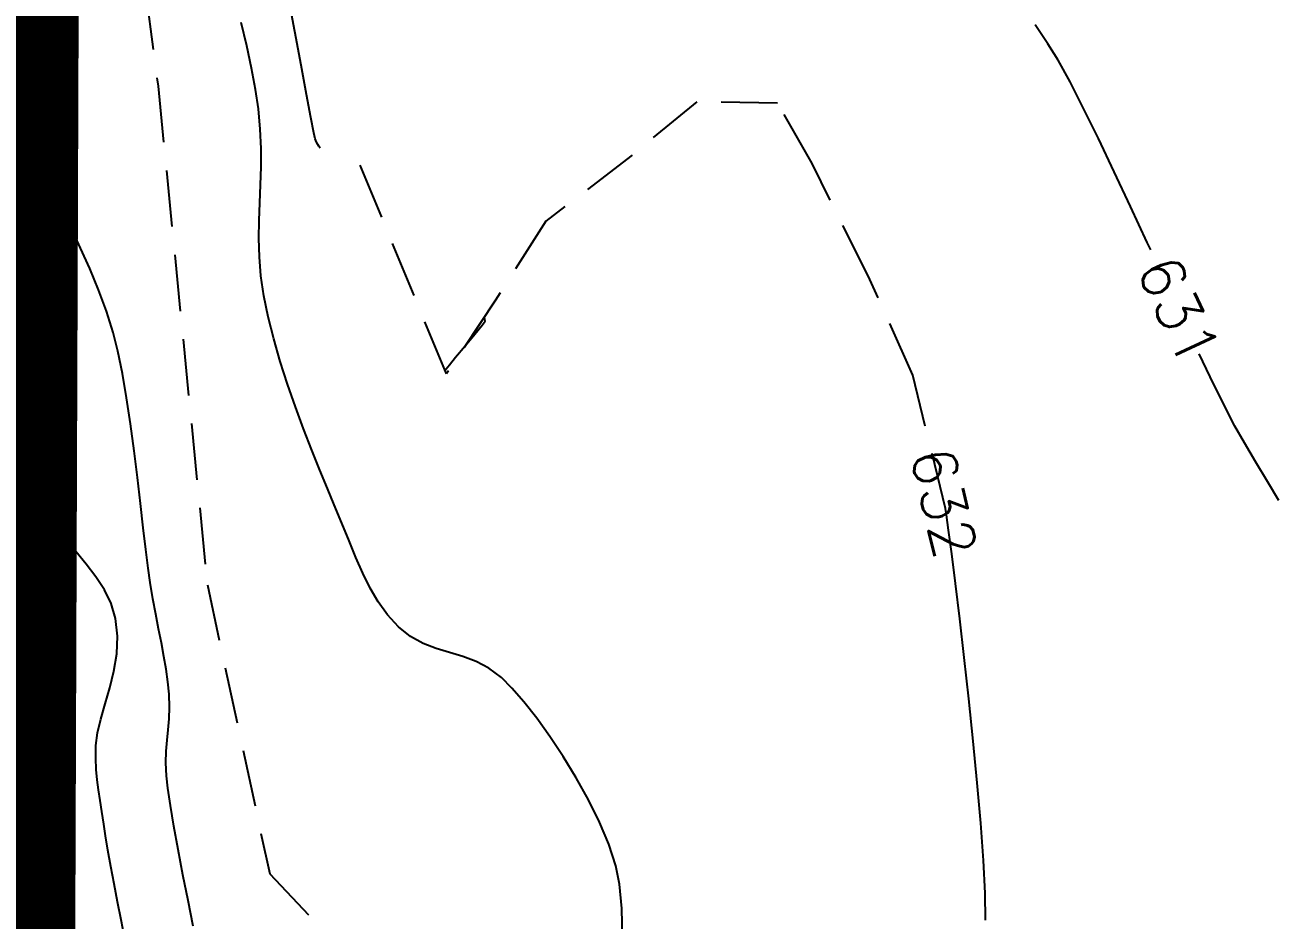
# Model space of a CAD drawing. Header units: feet. Extents: x 26064 to 27719, y 16802 to 28989.
# Drawn here: x 26248.6 to 26317.5, y 17698.2 to 17747.7 of the extents above; entities that cross this region are included whole.
import ezdxf

# ---------------------------------------------------------------- set-up
doc = ezdxf.new("R2010")
doc.units = ezdxf.units.FT
doc.header["$LTSCALE"] = 50
doc.header["$MEASUREMENT"] = 0
for name, pattern in [('DASHED', [0.75, 0.5, -0.25]), ('HIDDEN', [0.375, 0.25, -0.125]), ('HIDN25', [0.0938, 0.0625, -0.0313])]:
    doc.linetypes.add(name, pattern=pattern)
for name, color, linetype in [('CONT-MJR', 160, 'HIDDEN'), ('CONT-MNR', 55, 'HIDN25'), ('DEMO-UTILITY', 1, 'Continuous')]:
    doc.layers.add(name, color=color, linetype=linetype)
doc.styles.add('l60', font='simplex', dxfattribs={"height": 2.4})

msp = doc.modelspace()

# ---------------------------------------------------------------- linework, layer by layer
at = {"layer": 'CONT-MJR', "color": 7}
for p, q in [((26249.26905, 17739.69005, 635), (26249.01983, 17739.96868, 635)), ((26249.51127, 17739.38402, 635), (26249.26905, 17739.69005, 635)), ((26249.76028, 17739.01421, 635), (26249.51127, 17739.38402, 635)), ((26249.96649, 17738.66026, 635), (26249.76028, 17739.01421, 635)), ((26250.28265, 17738.08153, 635), (26249.96649, 17738.66026, 635)), ((26250.68335, 17737.31307, 635), (26250.28265, 17738.08153, 635)), ((26251.14319, 17736.3899, 635), (26250.68335, 17737.31307, 635)), ((26251.63676, 17735.34704, 635), (26251.14319, 17736.3899, 635)), ((26252.13866, 17734.21951, 635), (26251.63676, 17735.34704, 635)), ((26252.62348, 17733.04235, 635), (26252.13866, 17734.21951, 635)), ((26253.06583, 17731.85058, 635), (26252.62348, 17733.04235, 635)), ((26253.44028, 17730.67921, 635), (26253.06583, 17731.85058, 635)), ((26253.70361, 17729.63516, 635), (26253.44028, 17730.67921, 635)), ((26253.95047, 17728.41382, 635), (26253.70361, 17729.63516, 635)), ((26254.18119, 17727.05999, 635), (26253.95047, 17728.41382, 635)), ((26254.39609, 17725.61845, 635), (26254.18119, 17727.05999, 635)), ((26254.59551, 17724.134, 635), (26254.39609, 17725.61845, 635)), ((26254.77978, 17722.65142, 635), (26254.59551, 17724.134, 635)), ((26254.94922, 17721.2155, 635), (26254.77978, 17722.65142, 635)), ((26255.10416, 17719.87103, 635), (26254.94922, 17721.2155, 635)), ((26255.24493, 17718.6628, 635), (26255.10416, 17719.87103, 635)), ((26255.37186, 17717.6356, 635), (26255.24493, 17718.6628, 635)), ((26255.48528, 17716.83421, 635), (26255.37186, 17717.6356, 635)), ((26255.63754, 17715.93369, 635), (26255.48528, 17716.83421, 635)), ((26255.79641, 17715.08081, 635), (26255.63754, 17715.93369, 635)), ((26255.95552, 17714.27022, 635), (26255.79641, 17715.08081, 635)), ((26256.10844, 17713.49656, 635), (26255.95552, 17714.27022, 635)), ((26256.24878, 17712.75448, 635), (26256.10844, 17713.49656, 635)), ((26256.37013, 17712.03863, 635), (26256.24878, 17712.75448, 635)), ((26256.4661, 17711.34366, 635), (26256.37013, 17712.03863, 635)), ((26256.53028, 17710.66421, 635), (26256.4661, 17711.34366, 635)), ((26256.55382, 17709.94215, 635), (26256.53028, 17710.66421, 635)), ((26256.53149, 17709.2953, 635), (26256.55382, 17709.94215, 635)), ((26256.48211, 17708.69366, 635), (26256.53149, 17709.2953, 635)), ((26256.42448, 17708.10724, 635), (26256.48211, 17708.69366, 635)), ((26256.37742, 17707.50603, 635), (26256.42448, 17708.10724, 635)), ((26256.35975, 17706.86002, 635), (26256.37742, 17707.50603, 635)), ((26256.39028, 17706.13921, 635), (26256.35975, 17706.86002, 635)), ((26256.46838, 17705.45359, 635), (26256.39028, 17706.13921, 635)), ((26256.60988, 17704.50889, 635), (26256.46838, 17705.45359, 635)), ((26256.80352, 17703.36016, 635), (26256.60988, 17704.50889, 635)), ((26257.03798, 17702.06244, 635), (26256.80352, 17703.36016, 635)), ((26257.302, 17700.67076, 635), (26257.03798, 17702.06244, 635)), ((26257.58428, 17699.24015, 635), (26257.302, 17700.67076, 635)), ((26257.87353, 17697.82566, 635), (26257.58428, 17699.24015, 635))]:
    msp.add_line(p, q, dxfattribs=at)
at = {"layer": 'CONT-MNR', "color": 7}
for p, q in [((26252.78518, 17768.02445, 634), (26255.92372, 17744.31011, 634)), ((26263.4882, 17747.32917, 632), (26263.10948, 17749.35829, 632)), ((26305.17583, 17746.65672, 631), (26304.46019, 17747.69722, 631)), ((26305.73173, 17745.75335, 631), (26305.17583, 17746.65672, 631)), ((26261.31504, 17744.13263, 633), (26261.0955, 17745.30392, 633)), ((26306.39417, 17744.54269, 631), (26305.73173, 17745.75335, 631)), ((26307.14501, 17743.07564, 631), (26306.39417, 17744.54269, 631)), ((26255.92372, 17744.31011, 634), (26258.65146, 17716.70874, 634)), ((26261.58236, 17741.9303, 633), (26261.47698, 17743.04491, 633)), ((26285.74744, 17743.44246, 632), (26282.16244, 17740.49733, 632)), ((26290.20871, 17743.36288, 632), (26285.74744, 17743.44246, 632)), ((26292.1207, 17740.01975, 632), (26290.20871, 17743.36288, 632)), ((26307.96609, 17741.40306, 631), (26307.14501, 17743.07564, 631)), ((26264.87106, 17740.92027, 632), (26264.82395, 17740.98798, 632)), ((26271.88727, 17728.38311, 632), (26266.69756, 17740.93845, 632)), ((26282.16244, 17740.49733, 632), (26277.38252, 17736.83584, 632)), ((26261.59351, 17738.8402, 633), (26261.62358, 17739.84013, 633)), ((26295.22767, 17733.81113, 632), (26292.1207, 17740.01975, 632)), ((26309.74633, 17737.64485, 631), (26308.83925, 17739.57584, 631)), ((26261.55236, 17737.85411, 633), (26261.59351, 17738.8402, 633)), ((26310.66919, 17735.66097, 631), (26309.74633, 17737.64485, 631)), ((26277.38252, 17736.83584, 632), (26274.5942, 17732.45798, 632)), ((26261.77698, 17732.70491, 633), (26261.61788, 17733.80454, 633)), ((26297.69729, 17728.3189, 632), (26295.22767, 17733.81113, 632)), ((26262.01738, 17731.54357, 633), (26261.77698, 17732.70491, 633)), ((26274.5942, 17732.45798, 632), (26271.88727, 17728.38311, 632)), ((26262.3261, 17730.32789, 633), (26262.01738, 17731.54357, 633)), ((26274.02784, 17731.30463, 632), (26274.01571, 17731.41467, 632)), ((26262.68999, 17729.0787, 633), (26262.3261, 17730.32789, 633)), ((26299.49632, 17720.93688, 632), (26297.69729, 17728.3189, 632)), ((26263.98112, 17725.33824, 633), (26263.53065, 17726.56305, 633)), ((26264.43414, 17724.1632, 633), (26263.98112, 17725.33824, 633)), ((26249.63796, 17720.90038, 636), (26249.15126, 17721.83991, 636)), ((26265.67698, 17721.14491, 633), (26265.29523, 17722.04571, 633)), ((26266.10205, 17720.12236, 633), (26265.67698, 17721.14491, 633)), ((26299.55503, 17720.58851, 632), (26299.49632, 17720.93688, 632)), ((26251.36919, 17718.55761, 636), (26250.77329, 17719.2823, 636)), ((26252.9534, 17716.44411, 636), (26252.48561, 17717.16159, 636)), ((26253.32574, 17715.68291, 636), (26252.9534, 17716.44411, 636)), ((26258.65146, 17716.70874, 634), (26262.10377, 17700.71599, 634)), ((26268.11057, 17715.76903, 633), (26267.65881, 17716.53615, 633)), ((26253.57626, 17714.85491, 636), (26253.32574, 17715.68291, 636)), ((26253.68691, 17713.87513, 636), (26253.57626, 17714.85491, 636)), ((26269.89487, 17713.85672, 633), (26269.22698, 17714.39491, 633)), ((26271.31633, 17713.19554, 633), (26270.59449, 17713.474, 633)), ((26274.92698, 17711.57491, 633), (26274.2363, 17712.10018, 633)), ((26275.51159, 17710.98767, 633), (26274.92698, 17711.57491, 633)), ((26276.16989, 17710.23202, 633), (26275.51159, 17710.98767, 633)), ((26252.74867, 17709.28353, 636), (26252.99163, 17710.11988, 636)), ((26301.03889, 17708.06962, 632), (26300.79454, 17710.40861, 632)), ((26252.47723, 17707.1239, 636), (26252.48126, 17707.81991, 636)), ((26252.5028, 17706.50159, 636), (26252.47723, 17707.1239, 636)), ((26280.86577, 17702.35558, 633), (26280.35011, 17703.58057, 633)), ((26253.49052, 17700.16769, 636), (26253.31197, 17701.12887, 636)), ((26262.10377, 17700.71599, 634), (26267.75329, 17694.75804, 634)), ((26281.58236, 17698.79606, 633), (26281.46373, 17700.14733, 633)), ((26281.63584, 17697.16675, 633), (26281.58236, 17698.79606, 633))]:
    msp.add_line(p, q, dxfattribs=at)
at = {"layer": 'CONT-MNR', "color": 7, "extrusion": (0.973867, 0.227121, 0)}
msp.add_line((26260.83013, 17746.54066, 633), (26260.53067, 17747.82472, 633), dxfattribs=at)
at = {"layer": 'CONT-MNR', "color": 7, "extrusion": (0.983, 0.183604, 0)}
msp.add_line((26263.83664, 17745.46365, 632), (26263.4882, 17747.32917, 632), dxfattribs=at)
at = {"layer": 'CONT-MNR', "color": 7, "extrusion": (0.977744, 0.209799, 0)}
msp.add_line((26261.0955, 17745.30392, 633), (26260.83013, 17746.54066, 633), dxfattribs=at)
at = {"layer": 'CONT-MNR', "color": 7, "extrusion": (0.982902, 0.184129, 0)}
msp.add_line((26264.13906, 17743.84929, 632), (26263.83664, 17745.46365, 632), dxfattribs=at)
at = {"layer": 'CONT-MNR', "color": 7, "extrusion": (0.989098, 0.147261, 0)}
msp.add_line((26261.47698, 17743.04491, 633), (26261.31504, 17744.13263, 633), dxfattribs=at)
at = {"layer": 'CONT-MNR', "color": 7, "extrusion": (0.982665, 0.185389, 0)}
msp.add_line((26264.37973, 17742.57362, 632), (26264.13906, 17743.84929, 632), dxfattribs=at)
at = {"layer": 'CONT-MNR', "color": 7, "extrusion": (0.982045, 0.188647, 0)}
msp.add_line((26264.5429, 17741.72421, 632), (26264.37973, 17742.57362, 632), dxfattribs=at)
at = {"layer": 'CONT-MNR', "color": 7, "extrusion": (0.999178, 0.040548, 0)}
msp.add_line((26261.62555, 17740.86611, 633), (26261.58236, 17741.9303, 633), dxfattribs=at)
at = {"layer": 'CONT-MNR', "color": 7, "extrusion": (0.978972, 0.203994, 0)}
msp.add_line((26264.61283, 17741.3886, 632), (26264.5429, 17741.72421, 632), dxfattribs=at)
at = {"layer": 'CONT-MNR', "color": 7, "extrusion": (0.919149, 0.39391, 0)}
msp.add_line((26264.69185, 17741.20422, 632), (26264.61283, 17741.3886, 632), dxfattribs=at)
at = {"layer": 'CONT-MNR', "color": 7, "extrusion": (0.868235, 0.496152, 0)}
msp.add_line((26264.76223, 17741.08106, 632), (26264.69185, 17741.20422, 632), dxfattribs=at)
at = {"layer": 'CONT-MNR', "color": 7, "extrusion": (0.833405, 0.552663, 0)}
msp.add_line((26264.82395, 17740.98798, 632), (26264.76223, 17741.08106, 632), dxfattribs=at)
at = {"layer": 'CONT-MNR', "color": 7, "extrusion": (0.902275, 0.431162, 0)}
msp.add_line((26308.83925, 17739.57584, 631), (26307.96609, 17741.40306, 631), dxfattribs=at)
at = {"layer": 'CONT-MNR', "color": 7, "extrusion": (0.999998, -0.001915, 0)}
msp.add_line((26261.62358, 17739.84013, 633), (26261.62555, 17740.86611, 633), dxfattribs=at)
at = {"layer": 'CONT-MNR', "color": 7, "extrusion": (0.81876, 0.574136, 0)}
msp.add_line((26264.89674, 17740.88364, 632), (26264.87106, 17740.92027, 632), dxfattribs=at)
at = {"layer": 'CONT-MNR', "color": 7, "extrusion": (0.999362, -0.035712, 0)}
msp.add_line((26261.51718, 17736.86969, 633), (26261.55236, 17737.85411, 633), dxfattribs=at)
at = {"layer": 'CONT-MNR', "color": 7, "extrusion": (0.999925, -0.012228, 0)}
msp.add_line((26261.50502, 17735.87474, 633), (26261.51718, 17736.86969, 633), dxfattribs=at)
at = {"layer": 'CONT-MNR', "color": 7, "extrusion": (0.999625, 0.02739, 0)}
msp.add_line((26261.5329, 17734.85709, 633), (26261.50502, 17735.87474, 633), dxfattribs=at)
at = {"layer": 'CONT-MNR', "color": 7, "extrusion": (0.907278, 0.420532, 0)}
msp.add_line((26310.85983, 17735.24968, 631), (26310.66919, 17735.66097, 631), dxfattribs=at)
at = {"layer": 'CONT-MNR', "color": 7, "extrusion": (0.996757, 0.080471, 0)}
msp.add_line((26261.61788, 17733.80454, 633), (26261.5329, 17734.85709, 633), dxfattribs=at)
at = {"layer": 'CONT-MNR', "color": 7, "extrusion": (0.79208, -0.610418, 0)}
msp.add_line((26273.86123, 17731.08844, 632), (26274.02784, 17731.30463, 632), dxfattribs=at)
at = {"layer": 'CONT-MNR', "color": 7, "extrusion": (0.934626, 0.355632, 0)}
msp.add_line((26274.01571, 17731.41467, 632), (26273.97398, 17731.52434, 632), dxfattribs=at)
at = {"layer": 'CONT-MNR', "color": 7, "extrusion": (0.775098, -0.63184, 0)}
msp.add_line((26273.45337, 17730.5881, 632), (26273.86123, 17731.08844, 632), dxfattribs=at)
at = {"layer": 'CONT-MNR', "color": 7, "extrusion": (0.770893, -0.636964, 0)}
msp.add_line((26272.39284, 17729.30272, 632), (26272.92399, 17729.94554, 632), dxfattribs=at)
at = {"layer": 'CONT-MNR', "color": 7, "extrusion": (0.771802, -0.635862, 0)}
msp.add_line((26272.92399, 17729.94554, 632), (26273.45337, 17730.5881, 632), dxfattribs=at)
at = {"layer": 'CONT-MNR', "color": 7, "extrusion": (0.771387, -0.636367, 0)}
msp.add_line((26272.04712, 17728.88364, 632), (26272.39284, 17729.30272, 632), dxfattribs=at)
at = {"layer": 'CONT-MNR', "color": 7, "extrusion": (0.902604, 0.430472, 0)}
msp.add_line((26314.15526, 17728.21414, 631), (26313.54129, 17729.50149, 631), dxfattribs=at)
at = {"layer": 'CONT-MNR', "color": 7, "extrusion": (0.951964, 0.306211, 0)}
msp.add_line((26263.09589, 17727.81681, 633), (26262.68999, 17729.0787, 633), dxfattribs=at)
at = {"layer": 'CONT-MNR', "color": 7, "extrusion": (0.805025, -0.593241, 0)}
msp.add_line((26271.80423, 17728.58401, 632), (26271.81455, 17728.59802, 632), dxfattribs=at)
at = {"layer": 'CONT-MNR', "color": 7, "extrusion": (0.780468, -0.625196, 0)}
msp.add_line((26271.81455, 17728.59802, 632), (26271.87426, 17728.67256, 632), dxfattribs=at)
at = {"layer": 'CONT-MNR', "color": 7, "extrusion": (0.773687, -0.633568, 0)}
msp.add_line((26271.87426, 17728.67256, 632), (26272.04712, 17728.88364, 632), dxfattribs=at)
at = {"layer": 'CONT-MNR', "color": 7, "extrusion": (0.897589, 0.440832, 0)}
msp.add_line((26314.88466, 17726.72899, 631), (26314.15526, 17728.21414, 631), dxfattribs=at)
at = {"layer": 'CONT-MNR', "color": 7, "extrusion": (0.944807, 0.327627, 0)}
msp.add_line((26263.53065, 17726.56305, 633), (26263.09589, 17727.81681, 633), dxfattribs=at)
at = {"layer": 'CONT-MNR', "color": 7, "extrusion": (0.888628, 0.458629, 0)}
msp.add_line((26315.5209, 17725.49622, 631), (26314.88466, 17726.72899, 631), dxfattribs=at)
at = {"layer": 'CONT-MNR', "color": 7, "extrusion": (0.870741, 0.491742, 0)}
msp.add_line((26316.04583, 17724.56672, 631), (26315.5209, 17725.49622, 631), dxfattribs=at)
at = {"layer": 'CONT-MNR', "color": 7, "extrusion": (0.857231, 0.514933, 0)}
msp.add_line((26316.68721, 17723.499, 631), (26316.04583, 17724.56672, 631), dxfattribs=at)
at = {"layer": 'CONT-MNR', "color": 7, "extrusion": (0.928291, 0.371854, 0)}
msp.add_line((26264.87656, 17723.05875, 633), (26264.43414, 17724.1632, 633), dxfattribs=at)
at = {"layer": 'CONT-MNR', "color": 7, "extrusion": (0.924185, 0.381945, 0)}
msp.add_line((26265.29523, 17722.04571, 633), (26264.87656, 17723.05875, 633), dxfattribs=at)
at = {"layer": 'CONT-MNR', "color": 7, "extrusion": (0.859986, 0.510318, 0)}
msp.add_line((26317.32061, 17722.43159, 631), (26316.68721, 17723.499, 631), dxfattribs=at)
at = {"layer": 'CONT-MNR', "color": 7, "extrusion": (0.857744, 0.514078, 0)}
msp.add_line((26317.95549, 17721.37228, 631), (26317.32061, 17722.43159, 631), dxfattribs=at)
at = {"layer": 'CONT-MNR', "color": 7, "extrusion": (0.838301, 0.545208, 0)}
msp.add_line((26250.18742, 17720.05554, 636), (26249.63796, 17720.90038, 636), dxfattribs=at)
at = {"layer": 'CONT-MNR', "color": 7, "extrusion": (0.990299, 0.138953, 0)}
msp.add_line((26299.67565, 17719.72886, 632), (26299.55503, 17720.58851, 632), dxfattribs=at)
at = {"layer": 'CONT-MNR', "color": 7, "extrusion": (0.79705, 0.603913, 0)}
msp.add_line((26250.77329, 17719.2823, 636), (26250.18742, 17720.05554, 636), dxfattribs=at)
at = {"layer": 'CONT-MNR', "color": 7, "extrusion": (0.927853, 0.372946, 0)}
msp.add_line((26266.49308, 17719.14952, 633), (26266.10205, 17720.12236, 633), dxfattribs=at)
at = {"layer": 'CONT-MNR', "color": 7, "extrusion": (0.991424, 0.130683, 0)}
msp.add_line((26299.84639, 17718.43356, 632), (26299.67565, 17719.72886, 632), dxfattribs=at)
at = {"layer": 'CONT-MNR', "color": 7, "extrusion": (0.925787, 0.378045, 0)}
msp.add_line((26266.86975, 17718.22708, 633), (26266.49308, 17719.14952, 633), dxfattribs=at)
at = {"layer": 'CONT-MNR', "color": 7, "extrusion": (0.769905, 0.638158, 0)}
msp.add_line((26251.94875, 17717.8584, 636), (26251.36919, 17718.55761, 636), dxfattribs=at)
at = {"layer": 'CONT-MNR', "color": 7, "extrusion": (0.915849, 0.401524, 0)}
msp.add_line((26267.25177, 17717.35573, 633), (26266.86975, 17718.22708, 633), dxfattribs=at)
at = {"layer": 'CONT-MNR', "color": 7, "extrusion": (0.992119, 0.125299, 0)}
msp.add_line((26300.05545, 17716.77824, 632), (26299.84639, 17718.43356, 632), dxfattribs=at)
at = {"layer": 'CONT-MNR', "color": 7, "extrusion": (0.792156, 0.610319, 0)}
msp.add_line((26252.48561, 17717.16159, 636), (26251.94875, 17717.8584, 636), dxfattribs=at)
at = {"layer": 'CONT-MNR', "color": 7, "extrusion": (0.895625, 0.44481, 0)}
msp.add_line((26267.65881, 17716.53615, 633), (26267.25177, 17717.35573, 633), dxfattribs=at)
at = {"layer": 'CONT-MNR', "color": 7, "extrusion": (0.992705, 0.120565, 0)}
msp.add_line((26300.29102, 17714.83856, 632), (26300.05545, 17716.77824, 632), dxfattribs=at)
at = {"layer": 'CONT-MNR', "color": 7, "extrusion": (0.810403, 0.585872, 0)}
msp.add_line((26268.62673, 17715.05506, 633), (26268.11057, 17715.76903, 633), dxfattribs=at)
at = {"layer": 'CONT-MNR', "color": 7, "extrusion": (0.739873, 0.672747, 0)}
msp.add_line((26269.22698, 17714.39491, 633), (26268.62673, 17715.05506, 633), dxfattribs=at)
at = {"layer": 'CONT-MNR', "color": 7, "extrusion": (0.993282, 0.11572, 0)}
msp.add_line((26300.54132, 17712.69013, 632), (26300.29102, 17714.83856, 632), dxfattribs=at)
at = {"layer": 'CONT-MNR', "color": 7, "extrusion": (0.998881, -0.047304, 0)}
msp.add_line((26253.64071, 17712.89943, 636), (26253.68691, 17713.87513, 636), dxfattribs=at)
at = {"layer": 'CONT-MNR', "color": 7, "extrusion": (-0.479926, -0.877309, 0)}
msp.add_line((26270.59449, 17713.474, 633), (26269.89487, 17713.85672, 633), dxfattribs=at)
at = {"layer": 'CONT-MNR', "color": 7, "extrusion": (0.986376, -0.164508, 0)}
msp.add_line((26253.48071, 17711.94013, 636), (26253.64071, 17712.89943, 636), dxfattribs=at)
at = {"layer": 'CONT-MNR', "color": 7, "extrusion": (-0.293335, -0.95601, 0)}
msp.add_line((26272.05093, 17712.97014, 633), (26271.31633, 17713.19554, 633), dxfattribs=at)
at = {"layer": 'CONT-MNR', "color": 7, "extrusion": (-0.289961, -0.957039, 0)}
msp.add_line((26272.78878, 17712.74659, 633), (26272.05093, 17712.97014, 633), dxfattribs=at)
at = {"layer": 'CONT-MNR', "color": 7, "extrusion": (-0.349505, -0.936934, 0)}
msp.add_line((26273.5204, 17712.47368, 633), (26272.78878, 17712.74659, 633), dxfattribs=at)
at = {"layer": 'CONT-MNR', "color": 7, "extrusion": (0.993897, 0.11031, 0)}
msp.add_line((26300.79454, 17710.40861, 632), (26300.54132, 17712.69013, 632), dxfattribs=at)
at = {"layer": 'CONT-MNR', "color": 7, "extrusion": (-0.462546, -0.886595, 0)}
msp.add_line((26274.2363, 17712.10018, 633), (26273.5204, 17712.47368, 633), dxfattribs=at)
at = {"layer": 'CONT-MNR', "color": 7, "extrusion": (0.970617, -0.240631, 0)}
msp.add_line((26253.25, 17711.00951, 636), (26253.48071, 17711.94013, 636), dxfattribs=at)
at = {"layer": 'CONT-MNR', "color": 7, "extrusion": (0.960321, -0.278899, 0)}
msp.add_line((26252.99163, 17710.11988, 636), (26253.25, 17711.00951, 636), dxfattribs=at)
at = {"layer": 'CONT-MNR', "color": 7, "extrusion": (0.785333, 0.619074, 0)}
msp.add_line((26276.87834, 17709.3333, 633), (26276.16989, 17710.23202, 633), dxfattribs=at)
at = {"layer": 'CONT-MNR', "color": 7, "extrusion": (0.972531, -0.232772, 0)}
msp.add_line((26252.56419, 17708.51278, 636), (26252.74867, 17709.28353, 636), dxfattribs=at)
at = {"layer": 'CONT-MNR', "color": 7, "extrusion": (0.810298, 0.586017, 0)}
msp.add_line((26277.61345, 17708.31685, 633), (26276.87834, 17709.3333, 633), dxfattribs=at)
at = {"layer": 'CONT-MNR', "color": 7, "extrusion": (0.992913, -0.118845, 0)}
msp.add_line((26252.48126, 17707.81991, 636), (26252.56419, 17708.51278, 636), dxfattribs=at)
at = {"layer": 'CONT-MNR', "color": 7, "extrusion": (0.83239, 0.554191, 0)}
msp.add_line((26278.3517, 17707.20801, 633), (26277.61345, 17708.31685, 633), dxfattribs=at)
at = {"layer": 'CONT-MNR', "color": 7, "extrusion": (0.995388, 0.095931, 0)}
msp.add_line((26301.26256, 17705.7488, 632), (26301.03889, 17708.06962, 632), dxfattribs=at)
at = {"layer": 'CONT-MNR', "color": 7, "extrusion": (0.853517, 0.521065, 0)}
msp.add_line((26279.06956, 17706.03212, 633), (26278.3517, 17707.20801, 633), dxfattribs=at)
at = {"layer": 'CONT-MNR', "color": 7, "extrusion": (0.996182, 0.087298, 0)}
msp.add_line((26252.55344, 17705.92365, 636), (26252.5028, 17706.50159, 636), dxfattribs=at)
at = {"layer": 'CONT-MNR', "color": 7, "extrusion": (0.992097, 0.125472, 0)}
msp.add_line((26252.62464, 17705.3607, 636), (26252.55344, 17705.92365, 636), dxfattribs=at)
at = {"layer": 'CONT-MNR', "color": 7, "extrusion": (0.874908, 0.48429, 0)}
msp.add_line((26279.74354, 17704.81453, 633), (26279.06956, 17706.03212, 633), dxfattribs=at)
at = {"layer": 'CONT-MNR', "color": 7, "extrusion": (0.988779, 0.149385, 0)}
msp.add_line((26252.71186, 17704.78338, 636), (26252.62464, 17705.3607, 636), dxfattribs=at)
at = {"layer": 'CONT-MNR', "color": 7, "extrusion": (0.996335, 0.085539, 0)}
msp.add_line((26301.45375, 17703.5218, 632), (26301.26256, 17705.7488, 632), dxfattribs=at)
at = {"layer": 'CONT-MNR', "color": 7, "extrusion": (0.987601, 0.156984, 0)}
msp.add_line((26252.81058, 17704.16235, 636), (26252.71186, 17704.78338, 636), dxfattribs=at)
at = {"layer": 'CONT-MNR', "color": 7, "extrusion": (0.897435, 0.441147, 0)}
msp.add_line((26280.35011, 17703.58057, 633), (26279.74354, 17704.81453, 633), dxfattribs=at)
at = {"layer": 'CONT-MNR', "color": 7, "extrusion": (0.988606, 0.150525, 0)}
msp.add_line((26252.91626, 17703.46824, 636), (26252.81058, 17704.16235, 636), dxfattribs=at)
at = {"layer": 'CONT-MNR', "color": 7, "extrusion": (0.988099, 0.153817, 0)}
msp.add_line((26253.01825, 17702.81308, 636), (26252.91626, 17703.46824, 636), dxfattribs=at)
at = {"layer": 'CONT-MNR', "color": 7, "extrusion": (0.99746, 0.071226, 0)}
msp.add_line((26301.60068, 17701.46424, 632), (26301.45375, 17703.5218, 632), dxfattribs=at)
at = {"layer": 'CONT-MNR', "color": 7, "extrusion": (0.985935, 0.167129, 0)}
msp.add_line((26253.15235, 17702.02197, 636), (26253.01825, 17702.81308, 636), dxfattribs=at)
at = {"layer": 'CONT-MNR', "color": 7, "extrusion": (0.947645, 0.319325, 0)}
msp.add_line((26281.26698, 17701.16491, 633), (26280.86577, 17702.35558, 633), dxfattribs=at)
at = {"layer": 'CONT-MNR', "color": 7, "extrusion": (0.984402, 0.175936, 0)}
msp.add_line((26253.31197, 17701.12887, 636), (26253.15235, 17702.02197, 636), dxfattribs=at)
at = {"layer": 'CONT-MNR', "color": 7, "extrusion": (0.981817, 0.18983, 0)}
msp.add_line((26281.46373, 17700.14733, 633), (26281.26698, 17701.16491, 633), dxfattribs=at)
at = {"layer": 'CONT-MNR', "color": 7, "extrusion": (0.998746, 0.050065, 0)}
msp.add_line((26301.69153, 17699.65177, 632), (26301.60068, 17701.46424, 632), dxfattribs=at)
at = {"layer": 'CONT-MNR', "color": 7, "extrusion": (0.982105, 0.188336, 0)}
msp.add_line((26253.68139, 17699.17237, 636), (26253.49052, 17700.16769, 636), dxfattribs=at)
at = {"layer": 'CONT-MNR', "color": 7, "extrusion": (0.999881, 0.015408, 0)}
msp.add_line((26301.71452, 17698.16002, 632), (26301.69153, 17699.65177, 632), dxfattribs=at)
at = {"layer": 'CONT-MNR', "color": 7, "extrusion": (0.981052, 0.193744, 0)}
msp.add_line((26253.87799, 17698.17684, 636), (26253.68139, 17699.17237, 636), dxfattribs=at)
at = {"layer": 'CONT-MNR', "color": 7, "extrusion": (0.979913, 0.199426, 0)}
msp.add_line((26254.07374, 17697.21502, 636), (26253.87799, 17698.17684, 636), dxfattribs=at)
at = {"layer": 'DEMO-UTILITY', "color": 1, "linetype": 'DASHED', "const_width": 4}
msp.add_lwpolyline([(26748.26576, 18022.94146), (26393.41176, 18022.94146), (26393.41176, 18028.03829), (26362.87467, 18028.23359), (26360.67944, 18051.66064), (26323.47591, 18052.00709), (26322.89821, 18027.59018), (26284.58256, 18027.59018), (26284.58256, 18019.53126), (26192.46408, 18019.70149), (26192.46408, 18012.62755), (26216.06693, 18011.60481), (26216.06693, 17989.92853), (26228.01774, 17989.92853), (26228.01774, 18002.7714), (26250.46481, 18002.75787), (26250.34067, 17968.97962), (26223.03862, 17959.76302), (26223.03862, 17942.73845), (26250.28265, 17953.19357), (26248.70065, 17522.7369)], dxfattribs=at)

# ---------------------------------------------------------------- texts
at = {"layer": 'CONT-MJR', "color": 7, "style": 'l60'}
msp.add_text('632', height=2.4, rotation=283.6962594, dxfattribs=at).set_placement((26297.51776, 17723.98747, 632))
at = {"layer": 'CONT-MNR', "color": 7, "style": 'l60'}
msp.add_text('631', height=2.4, rotation=294.9196007, dxfattribs=at).set_placement((26310.02295, 17734.19927, 631))

doc.saveas('drawing.dxf')
